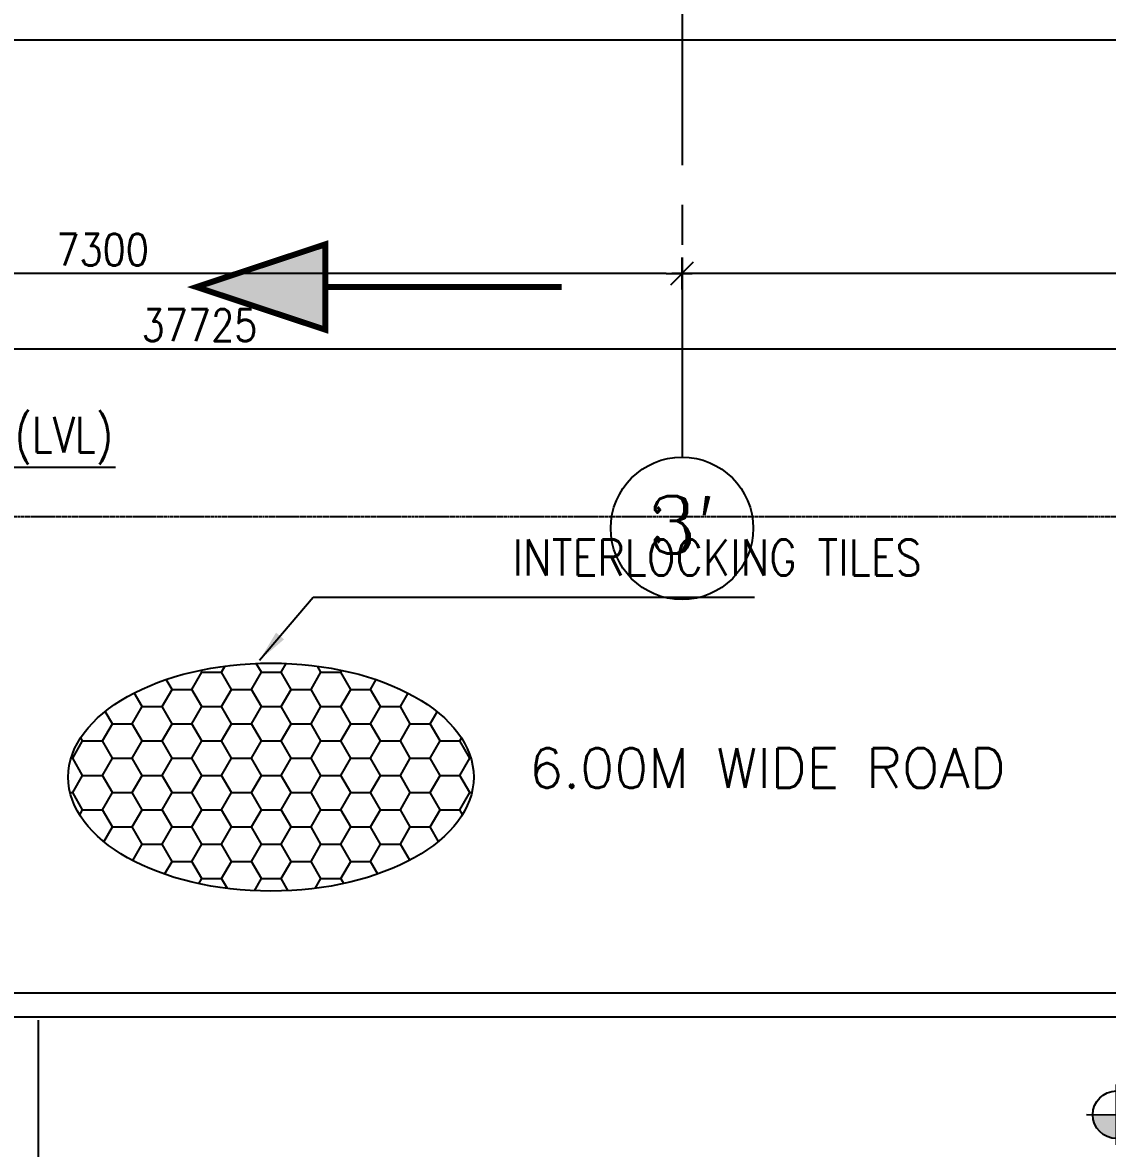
# Model space of a CAD drawing. Header units: metres. Extents: x 841183 to 1048542, y 259326 to 317714.
# Drawn here: x 870219 to 877048, y 272156 to 279244 of the extents above; entities that cross this region are included whole.
import ezdxf
from ezdxf.enums import TextEntityAlignment as Align

# ---------------------------------------------------------------- set-up
doc = ezdxf.new("R2010")
doc.units = ezdxf.units.M
doc.header["$PDMODE"] = 34
doc.linetypes.add('CENTER', pattern=[2, 1.25, -0.25, 0.25, -0.25])
doc.linetypes.add('VILLA AXIS$0$CENTER', pattern=[2, 1.25, -0.25, 0.25, -0.25])
for name, color, linetype, transparency in [('A-AXIS DIMENSION', 252, 'Continuous', 0.6), ('A-AXIS MARKER', 253, 'Continuous', 0.6), ('A-AXIS TEXT', 252, 'Continuous', 0.6), ('A-DOOR', 252, 'Continuous', 0.6), ('A-REFLECT DOWN', 252, 'Continuous', 0.6), ('G-PAVEMENT', 252, 'Continuous', 0.6)]:
    doc.layers.add(name, color=color, linetype=linetype, transparency=transparency)
for name, color, linetype in [('A-AXIS LINE', 253, 'Continuous'), ('A-LEVEL', 252, 'Continuous'), ('A-TEXT', 252, 'Continuous'), ('G-LEADER', 252, 'Continuous'), ('G-LVL', 252, 'Continuous')]:
    doc.layers.add(name, color=color, linetype=linetype)
doc.styles.add('ISOCP3', font='isocp3.shx')
doc.styles.add('romans', font='romans.shx', dxfattribs={"width": 0.85})
doc.styles.add('VILLA AXIS$0$U SHAPE AXIS$0$AXES$0$COMP', font='complex')
doc.dimstyles.new('DIM-100', dxfattribs={"dimtxt": 200, "dimasz": 100, "dimexe": 50, "dimexo": 75, "dimgap": 50, "dimtad": 1, "dimdec": 0, "dimrnd": 5, "dimzin": 9, "dimdsep": 46, "dimtxsty": 'romans', "dimblk1": 'D-oblique', "dimblk2": 'D-oblique', "dimsah": 1, "dimcen": 100, "dimdle": 100, "dimclrd": 256, "dimclre": 256, "dimclrt": 131, "dimadec": 0, "dimazin": 0, "dimtfac": 1, "dimtdec": 0, "dimtofl": 0, "dimtmove": 2, "dimatfit": 3, "dimldrblk": 'OBLIQUE', "dimfxl": 100, "dimfxlon": 1, "dimtfillclr": 256, "dimtolj": 1, "dimtzin": 0, "dimarcsym": 0})
doc.dimstyles.new('LEADER-100', dxfattribs={"dimtxt": 225, "dimasz": 200, "dimexe": 100, "dimexo": 100, "dimgap": 50, "dimtad": 1, "dimdec": 0, "dimzin": 0, "dimdsep": 46, "dimtxsty": 'ISOCP3', "dimcen": 100, "dimdle": 100, "dimclrd": 256, "dimclre": 256, "dimclrt": 3, "dimadec": 0, "dimazin": 0, "dimtfac": 1, "dimtdec": 0, "dimtofl": 0, "dimtmove": 2, "dimatfit": 3, "dimfxl": 1, "dimtolj": 1, "dimtzin": 0, "dimarcsym": 0})

# ---------------------------------------------------------------- blocks, each defined once
blk = doc.blocks.new('VILLA AXIS$0$U SHAPE AXIS$0$AXES$0$AXIS-MARK')
at = {"layer": 'A-AXIS MARKER'}
blk.add_circle((0, 0.5), 0.5, dxfattribs=at)
at = {"layer": 'A-AXIS TEXT', "color": 8, "style": 'VILLA AXIS$0$U SHAPE AXIS$0$AXES$0$COMP'}
blk.add_attdef('1', text='', height=0.4, dxfattribs=at).set_placement((0, 0.5), align=Align.MIDDLE)
blk = doc.blocks.new('D-oblique')
for p, q in [((0, -1), (0, 1)), ((-1, 0), (0.647, 0)), ((-0.707, -0.707), (0.707, 0.707))]:
    blk.add_line(p, q)
blk = doc.blocks.new('*D313')
at = {"layer": 'A-AXIS DIMENSION', "lineweight": -2, "transparency": 16777216}
for p, q in [((852469.8, 277088.8), (852469.8, 277238.8)), ((890195.4, 277089.6), (890195.4, 277238.8)), ((890095.4, 277188.8), (852569.8, 277188.8))]:
    blk.add_line(p, q, dxfattribs=at)
at = {"layer": 'Defpoints', "color": 0, "transparency": 16777216}
for p in [(852469.8, 277188.8), (890195.4, 276741.6, 52.5), (852469.8, 276641.2, 10.5)]:
    blk.add_point(p, dxfattribs=at)
at = {"layer": 'A-AXIS DIMENSION', "lineweight": -2, "transparency": 16777216, "xscale": 100, "yscale": 100, "zscale": 100, "rotation": 180}
blk.add_blockref('D-oblique', (852469.8, 277188.8), dxfattribs=at)
at = {"layer": 'A-AXIS DIMENSION', "lineweight": -2, "transparency": 16777216, "xscale": 100, "yscale": 100, "zscale": 100}
blk.add_blockref('D-oblique', (890195.4, 277188.8), dxfattribs=at)
at = {"layer": 'A-AXIS DIMENSION', "transparency": 16777216, "insert": (871332.6, 277338.8), "char_height": 200, "attachment_point": 5, "style": 'romans'}
blk.add_mtext('\\A1;37725', dxfattribs=at)
blk = doc.blocks.new('_OBLIQUE')
at = {"color": 0, "linetype": 'ByBlock'}
blk.add_line((-0.5, -0.5), (0.5, 0.5), dxfattribs=at)
blk = doc.blocks.new('*D316')
at = {"layer": 'A-AXIS DIMENSION', "lineweight": -2, "transparency": 16777216}
for p, q in [((867069.8, 277564.3), (867069.8, 277714)), ((874369.8, 277564.9), (874369.8, 277714)), ((874269.8, 277664), (867169.8, 277664))]:
    blk.add_line(p, q, dxfattribs=at)
at = {"layer": 'Defpoints', "color": 0, "transparency": 16777216}
for p in [(867069.8, 277664), (874369.8, 277233.1, -53.4), (867069.8, 276912.1, -53.4)]:
    blk.add_point(p, dxfattribs=at)
at = {"layer": 'A-AXIS DIMENSION', "lineweight": -2, "transparency": 16777216, "xscale": 100, "yscale": 100, "zscale": 100, "rotation": 180}
blk.add_blockref('D-oblique', (867069.8, 277664), dxfattribs=at)
at = {"layer": 'A-AXIS DIMENSION', "lineweight": -2, "transparency": 16777216, "xscale": 100, "yscale": 100, "zscale": 100}
blk.add_blockref('D-oblique', (874369.8, 277664), dxfattribs=at)
at = {"layer": 'A-AXIS DIMENSION', "transparency": 16777216, "insert": (870723.1, 277814), "char_height": 200, "attachment_point": 5, "style": 'romans'}
blk.add_mtext('\\A1;7300', dxfattribs=at)
blk = doc.blocks.new('*D317')
at = {"layer": 'A-AXIS DIMENSION', "lineweight": -2, "transparency": 16777216}
for p, q in [((874369.8, 277564.3), (874369.8, 277714)), ((881669.8, 277564.9), (881669.8, 277714)), ((881569.8, 277664), (874469.8, 277664))]:
    blk.add_line(p, q, dxfattribs=at)
at = {"layer": 'Defpoints', "color": 0, "transparency": 16777216}
for p in [(874369.8, 277664), (881669.8, 277233.1, -53.4), (874369.8, 276912.1, -53.4)]:
    blk.add_point(p, dxfattribs=at)
at = {"layer": 'A-AXIS DIMENSION', "lineweight": -2, "transparency": 16777216, "xscale": 100, "yscale": 100, "zscale": 100, "rotation": 180}
blk.add_blockref('D-oblique', (874369.8, 277664), dxfattribs=at)
at = {"layer": 'A-AXIS DIMENSION', "lineweight": -2, "transparency": 16777216, "xscale": 100, "yscale": 100, "zscale": 100}
blk.add_blockref('D-oblique', (881669.8, 277664), dxfattribs=at)
at = {"layer": 'A-AXIS DIMENSION', "transparency": 16777216, "insert": (878023.1, 277814), "char_height": 200, "attachment_point": 5, "style": 'romans'}
blk.add_mtext('\\A1;7300', dxfattribs=at)
blk = doc.blocks.new('arrow')
h = blk.add_hatch(color=252)
h.dxf.hatch_style = 1
h.paths.add_polyline_path([(0, 3065.8), (-358.6, 1983.5), (358.6, 1983.5)])
at = {"layer": 'A-AXIS DIMENSION', "color": 252, "const_width": 50}
blk.add_lwpolyline([(358.6, 1983.5), (0, 3065.8), (-358.6, 1983.5)], close=True, dxfattribs=at)
blk.add_lwpolyline([(0, 1983.5), (0, 0)], dxfattribs=at)
blk = doc.blocks.new('LVL')
at = {"layer": 'A-LEVEL'}
h = blk.add_hatch(color=252, dxfattribs=at)
h.paths.add_polyline_path([(0, 149.6), (0, 0), (149.6, 0, 0.414214)])
h.paths.add_polyline_path([(0, 0), (-149.6, 0, 0.414214), (0, -149.6)])
for p, q in [((0, -189.6), (0, 189.6)), ((-189.6, 0), (1339.2, 0))]:
    blk.add_line(p, q, dxfattribs=at)
blk.add_circle((0, 0), 149.6, dxfattribs=at)
at = {"layer": 'A-LEVEL', "color": 3, "style": 'romans', "width": 0.8}
for tag, p in [('FINISH', (199.6, 92.3)), ('CONCRETE', (207.6, -298.8))]:
    blk.add_attdef(tag, p, '', height=225, dxfattribs=at)
blk = doc.blocks.new('A$C5e30045e')
at = {"layer": 'A-AXIS LINE', "linetype": 'VILLA AXIS$0$CENTER', "ltscale": 1000, "elevation": -97.9}
blk.add_lwpolyline([(874369.8, 289595.4), (874369.8, 276508.6)], dxfattribs=at)
at = {"layer": 'A-AXIS TEXT'}
ref = blk.add_blockref('VILLA AXIS$0$U SHAPE AXIS$0$AXES$0$AXIS-MARK', (874369.8, 275611.5, -97.9), dxfattribs=dict(at, xscale=897.0721255241026, yscale=897.0721255241026, zscale=897.0721255241026))
ref.add_attrib('1', "3'", dxfattribs={"height": 360, "style": 'VILLA AXIS$0$U SHAPE AXIS$0$AXES$0$COMP'}).set_placement((874369.8, 276082.1, -97.9), align=Align.MIDDLE)
at = {"layer": 'A-AXIS DIMENSION'}
for base, p1, p2, picture, middle in [((867069.8, 277664, -44.6), (874369.8, 277233.1, -97.9), (867069.8, 276912.1, -97.9), '*D316', (870723.1, 277814, -44.6)), ((874369.8, 277664, -44.6), (881669.8, 277233.1, -97.9), (874369.8, 276912.1, -97.9), '*D317', (878023.1, 277814, -44.6))]:
    dim = blk.add_linear_dim(base=base, p1=p1, p2=p2, dimstyle='DIM-100', override={"dimclrt": 256}, dxfattribs=at)
    dim.commit()
    dim.dimension.update_dxf_attribs({"geometry": picture, "text_midpoint": middle, "dimtype": 160})
dim = blk.add_linear_dim(base=(852469.8, 277188.8, -108.4), p1=(890195.4, 276741.6, -55.9), p2=(852469.8, 276641.2, -97.9), dimstyle='DIM-100', override={"dimclrt": 256, "dimfxl": 100, "dimfxlon": 1}, dxfattribs=at)
dim.commit()
dim.dimension.update_dxf_attribs({"geometry": '*D313', "text_midpoint": (871332.6, 277338.8, -108.4)})
blk = doc.blocks.new('A$C10b3fa2f')
at = {"layer": 'G-PAVEMENT'}
h = blk.add_hatch(dxfattribs=at)
h.set_pattern_fill('HONEY', color=256, scale=1000, style=0)
h.set_pattern_definition([(0, (127909.64, 122625.49), (187.5, 108.253175), [125, -250]), (120, (127909.64, 122625.49), (-187.5, 108.253175), [125, -250]), (60, (127909.64, 122625.49), (4e-14, 216.50635), [-250, 125])])
edge = h.paths.add_edge_path()
edge.add_ellipse((-18412.8, -37189.9), major_axis=(-1276, 0), ratio=0.5625, start_angle=0, end_angle=360)
at = {"layer": 'A-DOOR'}
blk.add_ellipse((-18412.8, -37189.9, 88.3), major_axis=(-1276, 0, 0), ratio=0.5625, dxfattribs=at)
at = {"layer": 'A-REFLECT DOWN', "color": 252}
blk.add_line((-19875, -49425, 74), (-19875, -38720.3, 74), dxfattribs=at)
at = {"layer": 'A-REFLECT DOWN', "color": 252, "linetype": 'CENTER', "ltscale": 10, "elevation": 74}
blk.add_lwpolyline([(-43025, -35550.3), (-6450, -35550.3, 0.198912), (373.6, -32723.9, 0.198912), (3200, -25900.3), (3200, 275)], format="xyb", dxfattribs=at)
at = {"layer": 'A-REFLECT DOWN', "color": 252}
for points, elevation in [([(6200, 99.7), (6200, -25900.3, -0.414213), (-6450, -38550.3), (-43075, -38550.3)], 74), ([(200, -22130.8), (200, -25900.3, -0.414213), (-6450, -32550.3), (-43050, -32550.3)], 73.9), ([(6310.9, -26900, -0.391496), (-6450, -38700.3), (-36104.6, -38700.3)], 74)]:
    blk.add_lwpolyline(points, format="xyb", dxfattribs=dict(at, elevation=elevation))
at = {"layer": 'A-AXIS DIMENSION', "color": 252, "xscale": 0.7500000000000001, "yscale": 0.7500000000000001, "zscale": 0.7500000000000001, "rotation": 89.99988472380035}
blk.add_blockref('arrow', (-16582.3, -34104.9, 28.5), dxfattribs=at)
at = {"layer": 'G-LVL'}
ref = blk.add_blockref('LVL', (-20730.4, -35236.8, 74), dxfattribs=dict(at, rotation=359.8667183027063))
ref.add_attrib('FINISH', '0.00(LVL)', (-20564.9, -35144.9, 74), dxfattribs={"layer": '0', "height": 225, "rotation": 359.86672, "style": 'romans', "width": 0.8})
ref = blk.add_blockref('LVL', (-13090.8, -39315.1, 74), dxfattribs=dict(at, rotation=359.8667183027063))
ref.add_attrib('FINISH', '-0.100(LVL)', (-12925.3, -39223.2, 74), dxfattribs={"layer": '0', "height": 225, "rotation": 359.86672, "style": 'romans', "width": 0.8})
at = {"layer": 'A-TEXT', "color": 252, "style": 'romans'}
blk.add_text('6.00M WIDE ROAD', height=250, rotation=0.00012, dxfattribs=at).set_placement((-16787.9, -37257.9, 93.1))
at = {"layer": 'A-TEXT', "style": 'romans'}
blk.add_text('6.00M WIDE ROAD', height=250, rotation=0.00012, dxfattribs=at).set_placement((-16787.9, -37257.9, 93.1))
at = {"layer": 'A-TEXT', "insert": (-14317.6, -35695.2, 107.4), "char_height": 225, "width": 3972.951, "attachment_point": 3, "rotation": 359.99988, "style": 'romans'}
blk.add_mtext('INTERLOCKING TILES', dxfattribs=at)
at = {"layer": 'G-LEADER'}
blk.add_leader([(-18485, -36454, 107.4), (-18147.2, -36056.4, 107.4), (-15368.4, -36056.4, 107.4)], dimstyle='LEADER-100', dxfattribs=at)

msp = doc.modelspace()

# ---------------------------------------------------------------- block references
at = {"color": 2}
msp.add_blockref('A$C5e30045e', (0, 0), dxfattribs=at)

# ---------------------------------------------------------------- next in the draw order: block references
msp.add_blockref('A$C10b3fa2f', (890195.4, 311683.9, -56.5), dxfattribs=at)

doc.saveas('drawing.dxf')
